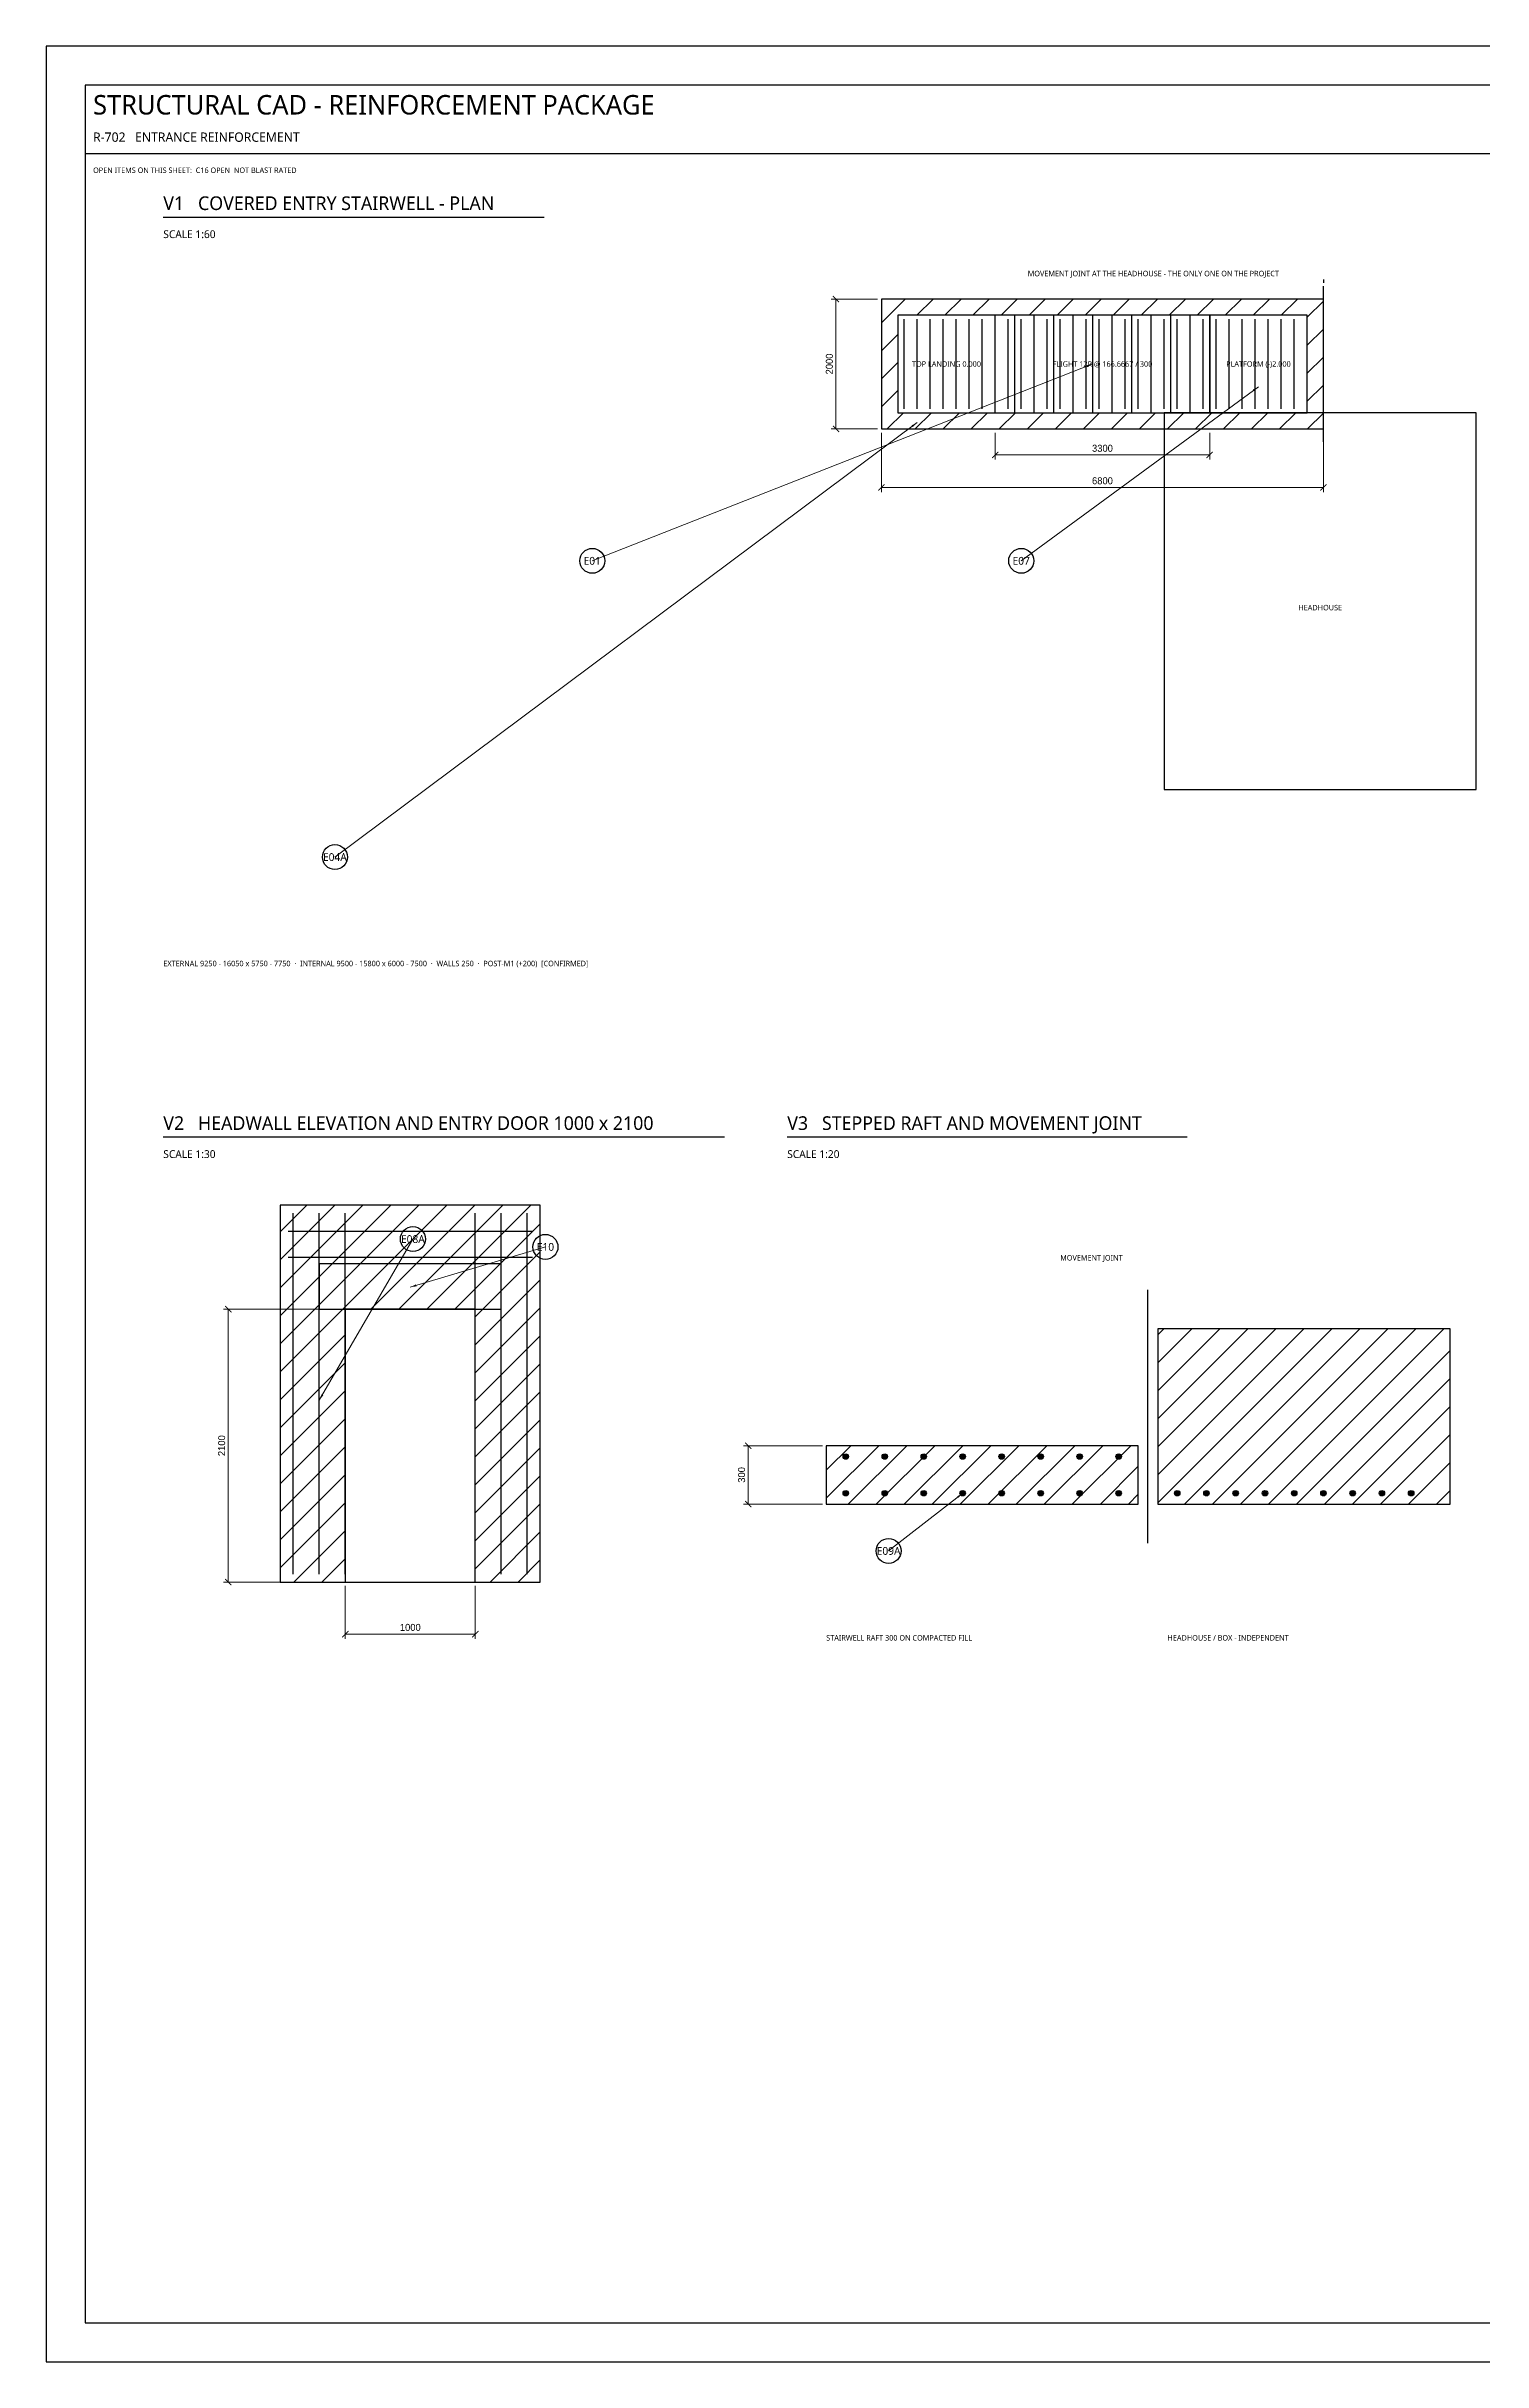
# Model space of a CAD drawing. Header units: millimetres. Extents: x 0 to 841, y 0 to 594.
# Drawn here: x 0 to 368, y 0 to 594 of the extents above; entities that cross this region are included whole.
import ezdxf
from ezdxf.enums import TextEntityAlignment as Align

# ---------------------------------------------------------------- set-up
doc = ezdxf.new("R2010")
doc.units = ezdxf.units.MM
for name, color, linetype in [('S-BLAST', 1, 'Continuous'), ('S-CALLOUT', 2, 'Continuous'), ('S-CONCRETE', 7, 'Continuous'), ('S-CONCRETE-THIN', 7, 'Continuous'), ('S-DIM', 4, 'Continuous'), ('S-HATCH', 8, 'Continuous'), ('S-HIDDEN', 8, 'Continuous'), ('S-REBAR-MAIN', 1, 'Continuous'), ('S-REBAR-SEC', 4, 'Continuous'), ('S-REFERENCE', 8, 'Continuous'), ('S-TEXT', 7, 'Continuous'), ('S-TITLE', 7, 'Continuous')]:
    doc.layers.add(name, color=color, linetype=linetype)
doc.styles.add('OpenSans', font='OpenSans-Regular.ttf')
doc.dimstyles.new('SC-DIM', dxfattribs={"dimtxt": 1.8, "dimasz": 1.6, "dimexe": 1.2, "dimexo": 1, "dimgap": 0.8, "dimtad": 1, "dimdec": 0, "dimblk": 'ARCHTICK', "dimcen": 2.5, "dimclrd": 4, "dimclre": 4, "dimclrt": 4, "dimazin": 3, "dimtfac": 1, "dimtmove": 0, "dimatfit": 3, "dimlwd": 13, "dimlwe": 13})

# ---------------------------------------------------------------- blocks, each defined once
blk = doc.blocks.new('_ARCHTICK')
at = {"color": 0, "linetype": 'BYBLOCK', "const_width": 0.15}
blk.add_lwpolyline([(-0.5, -0.5), (0.5, 0.5)], dxfattribs=at)
blk = doc.blocks.new('BARMARK')
at = {"layer": 'S-CALLOUT'}
blk.add_circle((0, 0), 3.2, dxfattribs=at)

msp = doc.modelspace()

# ---------------------------------------------------------------- hatches: boundary and pattern name
at = {"layer": 'S-HATCH'}
h = msp.add_hatch(dxfattribs=at)
h.set_pattern_fill('ANSI31', scale=1.6)
h.paths.add_polyline_path([(214.167, 495.833), (327.5, 495.833), (327.5, 529.167), (214.167, 529.167)])
h.paths.add_polyline_path([(218.333, 500), (323.333, 500), (323.333, 525), (218.333, 525)], flags=16)
h = msp.add_hatch(dxfattribs=at)
h.set_pattern_fill('ANSI31', scale=1.6)
h.paths.add_polyline_path([(60, 200), (126.667, 200), (126.667, 296.667), (60, 296.667)])
h.paths.add_polyline_path([(76.667, 200), (110, 200), (110, 270), (76.667, 270)], flags=16)
h = msp.add_hatch(dxfattribs=at)
h.set_pattern_fill('ANSI31', scale=1.6)
h.paths.add_polyline_path([(285, 220), (360, 220), (360, 265), (285, 265)])
h = msp.add_hatch(dxfattribs=at)
h.set_pattern_fill('ANSI31', scale=1.6)
h.paths.add_polyline_path([(200, 220), (280, 220), (280, 235), (200, 235)])
at = {"layer": 'S-REBAR-MAIN'}
for points in [[(205.7, 232.2), (205.647, 232.468), (205.495, 232.695), (205.268, 232.847), (205, 232.9), (204.732, 232.847), (204.505, 232.695), (204.353, 232.468), (204.3, 232.2), (204.353, 231.932), (204.505, 231.705), (204.732, 231.553), (205, 231.5), (205.268, 231.553), (205.495, 231.705), (205.647, 231.932)], [(215.7, 232.2), (215.647, 232.468), (215.495, 232.695), (215.268, 232.847), (215, 232.9), (214.732, 232.847), (214.505, 232.695), (214.353, 232.468), (214.3, 232.2), (214.353, 231.932), (214.505, 231.705), (214.732, 231.553), (215, 231.5), (215.268, 231.553), (215.495, 231.705), (215.647, 231.932)], [(225.7, 232.2), (225.647, 232.468), (225.495, 232.695), (225.268, 232.847), (225, 232.9), (224.732, 232.847), (224.505, 232.695), (224.353, 232.468), (224.3, 232.2), (224.353, 231.932), (224.505, 231.705), (224.732, 231.553), (225, 231.5), (225.268, 231.553), (225.495, 231.705), (225.647, 231.932)], [(235.7, 232.2), (235.647, 232.468), (235.495, 232.695), (235.268, 232.847), (235, 232.9), (234.732, 232.847), (234.505, 232.695), (234.353, 232.468), (234.3, 232.2), (234.353, 231.932), (234.505, 231.705), (234.732, 231.553), (235, 231.5), (235.268, 231.553), (235.495, 231.705), (235.647, 231.932)], [(245.7, 232.2), (245.647, 232.468), (245.495, 232.695), (245.268, 232.847), (245, 232.9), (244.732, 232.847), (244.505, 232.695), (244.353, 232.468), (244.3, 232.2), (244.353, 231.932), (244.505, 231.705), (244.732, 231.553), (245, 231.5), (245.268, 231.553), (245.495, 231.705), (245.647, 231.932)], [(255.7, 232.2), (255.647, 232.468), (255.495, 232.695), (255.268, 232.847), (255, 232.9), (254.732, 232.847), (254.505, 232.695), (254.353, 232.468), (254.3, 232.2), (254.353, 231.932), (254.505, 231.705), (254.732, 231.553), (255, 231.5), (255.268, 231.553), (255.495, 231.705), (255.647, 231.932)], [(265.7, 232.2), (265.647, 232.468), (265.495, 232.695), (265.268, 232.847), (265, 232.9), (264.732, 232.847), (264.505, 232.695), (264.353, 232.468), (264.3, 232.2), (264.353, 231.932), (264.505, 231.705), (264.732, 231.553), (265, 231.5), (265.268, 231.553), (265.495, 231.705), (265.647, 231.932)], [(275.7, 232.2), (275.647, 232.468), (275.495, 232.695), (275.268, 232.847), (275, 232.9), (274.732, 232.847), (274.505, 232.695), (274.353, 232.468), (274.3, 232.2), (274.353, 231.932), (274.505, 231.705), (274.732, 231.553), (275, 231.5), (275.268, 231.553), (275.495, 231.705), (275.647, 231.932)], [(205.7, 222.8), (205.647, 223.068), (205.495, 223.295), (205.268, 223.447), (205, 223.5), (204.732, 223.447), (204.505, 223.295), (204.353, 223.068), (204.3, 222.8), (204.353, 222.532), (204.505, 222.305), (204.732, 222.153), (205, 222.1), (205.268, 222.153), (205.495, 222.305), (205.647, 222.532)], [(215.7, 222.8), (215.647, 223.068), (215.495, 223.295), (215.268, 223.447), (215, 223.5), (214.732, 223.447), (214.505, 223.295), (214.353, 223.068), (214.3, 222.8), (214.353, 222.532), (214.505, 222.305), (214.732, 222.153), (215, 222.1), (215.268, 222.153), (215.495, 222.305), (215.647, 222.532)], [(225.7, 222.8), (225.647, 223.068), (225.495, 223.295), (225.268, 223.447), (225, 223.5), (224.732, 223.447), (224.505, 223.295), (224.353, 223.068), (224.3, 222.8), (224.353, 222.532), (224.505, 222.305), (224.732, 222.153), (225, 222.1), (225.268, 222.153), (225.495, 222.305), (225.647, 222.532)], [(235.7, 222.8), (235.647, 223.068), (235.495, 223.295), (235.268, 223.447), (235, 223.5), (234.732, 223.447), (234.505, 223.295), (234.353, 223.068), (234.3, 222.8), (234.353, 222.532), (234.505, 222.305), (234.732, 222.153), (235, 222.1), (235.268, 222.153), (235.495, 222.305), (235.647, 222.532)], [(245.7, 222.8), (245.647, 223.068), (245.495, 223.295), (245.268, 223.447), (245, 223.5), (244.732, 223.447), (244.505, 223.295), (244.353, 223.068), (244.3, 222.8), (244.353, 222.532), (244.505, 222.305), (244.732, 222.153), (245, 222.1), (245.268, 222.153), (245.495, 222.305), (245.647, 222.532)], [(255.7, 222.8), (255.647, 223.068), (255.495, 223.295), (255.268, 223.447), (255, 223.5), (254.732, 223.447), (254.505, 223.295), (254.353, 223.068), (254.3, 222.8), (254.353, 222.532), (254.505, 222.305), (254.732, 222.153), (255, 222.1), (255.268, 222.153), (255.495, 222.305), (255.647, 222.532)], [(265.7, 222.8), (265.647, 223.068), (265.495, 223.295), (265.268, 223.447), (265, 223.5), (264.732, 223.447), (264.505, 223.295), (264.353, 223.068), (264.3, 222.8), (264.353, 222.532), (264.505, 222.305), (264.732, 222.153), (265, 222.1), (265.268, 222.153), (265.495, 222.305), (265.647, 222.532)], [(275.7, 222.8), (275.647, 223.068), (275.495, 223.295), (275.268, 223.447), (275, 223.5), (274.732, 223.447), (274.505, 223.295), (274.353, 223.068), (274.3, 222.8), (274.353, 222.532), (274.505, 222.305), (274.732, 222.153), (275, 222.1), (275.268, 222.153), (275.495, 222.305), (275.647, 222.532)], [(290.7, 222.8), (290.647, 223.068), (290.495, 223.295), (290.268, 223.447), (290, 223.5), (289.732, 223.447), (289.505, 223.295), (289.353, 223.068), (289.3, 222.8), (289.353, 222.532), (289.505, 222.305), (289.732, 222.153), (290, 222.1), (290.268, 222.153), (290.495, 222.305), (290.647, 222.532)], [(298.2, 222.8), (298.147, 223.068), (297.995, 223.295), (297.768, 223.447), (297.5, 223.5), (297.232, 223.447), (297.005, 223.295), (296.853, 223.068), (296.8, 222.8), (296.853, 222.532), (297.005, 222.305), (297.232, 222.153), (297.5, 222.1), (297.768, 222.153), (297.995, 222.305), (298.147, 222.532)], [(305.7, 222.8), (305.647, 223.068), (305.495, 223.295), (305.268, 223.447), (305, 223.5), (304.732, 223.447), (304.505, 223.295), (304.353, 223.068), (304.3, 222.8), (304.353, 222.532), (304.505, 222.305), (304.732, 222.153), (305, 222.1), (305.268, 222.153), (305.495, 222.305), (305.647, 222.532)], [(313.2, 222.8), (313.147, 223.068), (312.995, 223.295), (312.768, 223.447), (312.5, 223.5), (312.232, 223.447), (312.005, 223.295), (311.853, 223.068), (311.8, 222.8), (311.853, 222.532), (312.005, 222.305), (312.232, 222.153), (312.5, 222.1), (312.768, 222.153), (312.995, 222.305), (313.147, 222.532)], [(320.7, 222.8), (320.647, 223.068), (320.495, 223.295), (320.268, 223.447), (320, 223.5), (319.732, 223.447), (319.505, 223.295), (319.353, 223.068), (319.3, 222.8), (319.353, 222.532), (319.505, 222.305), (319.732, 222.153), (320, 222.1), (320.268, 222.153), (320.495, 222.305), (320.647, 222.532)], [(328.2, 222.8), (328.147, 223.068), (327.995, 223.295), (327.768, 223.447), (327.5, 223.5), (327.232, 223.447), (327.005, 223.295), (326.853, 223.068), (326.8, 222.8), (326.853, 222.532), (327.005, 222.305), (327.232, 222.153), (327.5, 222.1), (327.768, 222.153), (327.995, 222.305), (328.147, 222.532)], [(335.7, 222.8), (335.647, 223.068), (335.495, 223.295), (335.268, 223.447), (335, 223.5), (334.732, 223.447), (334.505, 223.295), (334.353, 223.068), (334.3, 222.8), (334.353, 222.532), (334.505, 222.305), (334.732, 222.153), (335, 222.1), (335.268, 222.153), (335.495, 222.305), (335.647, 222.532)], [(343.2, 222.8), (343.147, 223.068), (342.995, 223.295), (342.768, 223.447), (342.5, 223.5), (342.232, 223.447), (342.005, 223.295), (341.853, 223.068), (341.8, 222.8), (341.853, 222.532), (342.005, 222.305), (342.232, 222.153), (342.5, 222.1), (342.768, 222.153), (342.995, 222.305), (343.147, 222.532)], [(350.7, 222.8), (350.647, 223.068), (350.495, 223.295), (350.268, 223.447), (350, 223.5), (349.732, 223.447), (349.505, 223.295), (349.353, 223.068), (349.3, 222.8), (349.353, 222.532), (349.505, 222.305), (349.732, 222.153), (350, 222.1), (350.268, 222.153), (350.495, 222.305), (350.647, 222.532)]]:
    msp.add_hatch(color=1, dxfattribs=at).paths.add_polyline_path(points)

# ---------------------------------------------------------------- linework, layer by layer
at = {"layer": 'S-BLAST'}
for p, q in [((327.5, 534.167), (327.5, 533.333)), ((327.5, 492.5), (327.5, 532.5)), ((282.5, 210), (282.5, 275))]:
    msp.add_line(p, q, dxfattribs=at)
at = {"layer": 'S-CONCRETE'}
for points in [[(214.167, 495.833), (327.5, 495.833), (327.5, 529.167), (214.167, 529.167)], [(218.333, 500), (323.333, 500), (323.333, 525), (218.333, 525)], [(60, 200), (126.667, 200), (126.667, 296.667), (60, 296.667)], [(76.667, 200), (110, 200), (110, 270), (76.667, 270)], [(285, 220), (360, 220), (360, 265), (285, 265)], [(200, 220), (280, 220), (280, 235), (200, 235)]]:
    msp.add_lwpolyline(points, close=True, dxfattribs=at)
at = {"layer": 'S-CONCRETE-THIN'}
for p, q in [((243.333, 500), (243.333, 525)), ((248.333, 500), (248.333, 525)), ((253.333, 500), (253.333, 525)), ((258.333, 500), (258.333, 525)), ((263.333, 500), (263.333, 525)), ((268.333, 500), (268.333, 525)), ((273.333, 500), (273.333, 525)), ((278.333, 500), (278.333, 525)), ((283.333, 500), (283.333, 525)), ((288.333, 500), (288.333, 525)), ((293.333, 500), (293.333, 525)), ((298.333, 500), (298.333, 525))]:
    msp.add_line(p, q, dxfattribs=at)
for points in [[(218.333, 500), (243.333, 500), (243.333, 525), (218.333, 525)], [(298.333, 500), (323.333, 500), (323.333, 525), (298.333, 525)]]:
    msp.add_lwpolyline(points, close=True, dxfattribs=at)
at = {"layer": 'S-HIDDEN'}
for p, q in [((286.667, 495.833), (286.667, 493.833)), ((286.667, 492.433), (286.667, 490.433))]:
    msp.add_line(p, q, dxfattribs=at)
at = {"layer": 'S-REBAR-MAIN'}
for p, q in [((220, 501), (220, 524)), ((223.333, 501), (223.333, 524)), ((226.667, 501), (226.667, 524)), ((230, 501), (230, 524)), ((233.333, 501), (233.333, 524)), ((236.667, 501), (236.667, 524)), ((240, 501), (240, 524)), ((243.333, 501), (243.333, 524)), ((246.667, 501), (246.667, 524)), ((250, 501), (250, 524)), ((253.333, 501), (253.333, 524)), ((256.667, 501), (256.667, 524)), ((260, 501), (260, 524)), ((263.333, 501), (263.333, 524)), ((266.667, 501), (266.667, 524)), ((270, 501), (270, 524)), ((273.333, 501), (273.333, 524)), ((276.667, 501), (276.667, 524)), ((280, 501), (280, 524)), ((283.333, 501), (283.333, 524)), ((286.667, 501), (286.667, 524)), ((290, 501), (290, 524)), ((293.333, 501), (293.333, 524)), ((296.667, 501), (296.667, 524)), ((300, 501), (300, 524)), ((303.333, 501), (303.333, 524)), ((306.667, 501), (306.667, 524)), ((310, 501), (310, 524)), ((313.333, 501), (313.333, 524)), ((316.667, 501), (316.667, 524)), ((320, 501), (320, 524)), ((63.333, 202), (63.333, 294.667)), ((70, 202), (70, 294.667)), ((76.667, 202), (76.667, 294.667)), ((110, 202), (110, 294.667)), ((116.667, 202), (116.667, 294.667)), ((123.333, 202), (123.333, 294.667)), ((62, 290), (124.667, 290)), ((62, 283.333), (124.667, 283.333))]:
    msp.add_line(p, q, dxfattribs=at)
for centre in [(205, 232.2), (215, 232.2), (225, 232.2), (235, 232.2), (245, 232.2), (255, 232.2), (265, 232.2), (275, 232.2), (205, 222.8), (215, 222.8), (225, 222.8), (235, 222.8), (245, 222.8), (255, 222.8), (265, 222.8), (275, 222.8), (290, 222.8), (297.5, 222.8), (305, 222.8), (312.5, 222.8), (320, 222.8), (327.5, 222.8), (335, 222.8), (342.5, 222.8), (350, 222.8)]:
    msp.add_circle(centre, 0.7, dxfattribs=at)
at = {"layer": 'S-REBAR-SEC'}
msp.add_lwpolyline([(70, 270), (116.667, 270), (116.667, 281.667), (70, 281.667)], close=True, dxfattribs=at)
at = {"layer": 'S-REFERENCE'}
msp.add_lwpolyline([(286.667, 403.333), (366.667, 403.333), (366.667, 500), (286.667, 500)], close=True, dxfattribs=at)
at = {"layer": 'S-TITLE'}
for p, q in [((10, 566.5), (831, 566.5)), ((30, 550.2), (127.688, 550.2)), ((30, 314.2), (173.903, 314.2)), ((190, 314.2), (292.517, 314.2))]:
    msp.add_line(p, q, dxfattribs=at)
for points in [[(0, 0), (841, 0), (841, 594), (0, 594)], [(10, 10), (831, 10), (831, 584), (10, 584)]]:
    msp.add_lwpolyline(points, close=True, dxfattribs=at)

# ---------------------------------------------------------------- block references
at = {"layer": 'S-CALLOUT'}
for p in [(140, 462), (250, 462), (74, 386), (94, 288), (128, 286), (216, 208)]:
    msp.add_blockref('BARMARK', p, dxfattribs=at)

# ---------------------------------------------------------------- texts
at = {"layer": 'S-BLAST', "style": 'OpenSans'}
for s, p in [('OPEN ITEMS ON THIS SHEET:  C16 OPEN  NOT BLAST RATED', (12, 561.5)), ('MOVEMENT JOINT AT THE HEADHOUSE - THE ONLY ONE ON THE PROJECT', (251.667, 535)), ('MOVEMENT JOINT', (260, 282.5))]:
    msp.add_text(s, height=1.4, dxfattribs=at).set_placement(p)
at = {"layer": 'S-CALLOUT', "style": 'OpenSans'}
for s, p in [('E01', (140, 462)), ('E07', (250, 462)), ('E04A', (74, 386)), ('E08A', (94, 288)), ('E10', (128, 286)), ('E09A', (216, 208))]:
    msp.add_text(s, height=2, dxfattribs=at).set_placement(p, align=Align.MIDDLE_CENTER)
at = {"layer": 'S-REFERENCE', "style": 'OpenSans'}
msp.add_text('HEADHOUSE', height=1.4, dxfattribs=at).set_placement((326.667, 450), align=Align.MIDDLE_CENTER)
at = {"layer": 'S-TEXT', "style": 'OpenSans'}
for s, height, p in [('SCALE 1:60', 2, (30, 544.8)), ('EXTERNAL 9250 - 16050 x 5750 - 7750  ·  INTERNAL 9500 - 15800 x 6000 - 7500  ·  WALLS 250  ·  POST-M1 (+200)  [CONFIRMED]', 1.4, (30, 358)), ('SCALE 1:30', 2, (30, 308.8)), ('SCALE 1:20', 2, (190, 308.8)), ('STAIRWELL RAFT 300 ON COMPACTED FILL', 1.4, (200, 185)), ('HEADHOUSE / BOX - INDEPENDENT', 1.4, (287.5, 185))]:
    msp.add_text(s, height=height, dxfattribs=at).set_placement(p)
for s, p in [('TOP LANDING 0.000', (230.833, 512.5)), ('FLIGHT 12R @ 166.6667 / 300', (270.833, 512.5)), ('PLATFORM (-)2.000', (310.833, 512.5))]:
    msp.add_text(s, height=1.4, dxfattribs=at).set_placement(p, align=Align.MIDDLE_CENTER)
at = {"layer": 'S-TITLE', "style": 'OpenSans'}
for s, height, p in [('STRUCTURAL CAD - REINFORCEMENT PACKAGE', 5, (12, 576.5)), ('R-702   ENTRANCE REINFORCEMENT', 2.4, (12, 569.5)), ('V1   COVERED ENTRY STAIRWELL - PLAN', 3.5, (30, 552)), ('V2   HEADWALL ELEVATION AND ENTRY DOOR 1000 x 2100', 3.5, (30, 316)), ('V3   STEPPED RAFT AND MOVEMENT JOINT', 3.5, (190, 316))]:
    msp.add_text(s, height=height, dxfattribs=at).set_placement(p)

# ---------------------------------------------------------------- dimensions: what is measured, and where the dimension line sits
at = {"layer": 'S-DIM'}
for base, p1, p2, override in [((202.5, 495.833), (214.167, 495.833), (214.167, 529.167), {"dimlfac": 60}), ((46.667, 200), (76.667, 200), (76.667, 270), {"dimlfac": 30}), ((180, 220), (200, 220), (200, 235), {"dimlfac": 20})]:
    msp.add_linear_dim(base=base, p1=p1, p2=p2, angle=90, dimstyle='SC-DIM', override=override, dxfattribs=at).render()
for base, p1, p2, override in [((214.167, 480.833), (214.167, 495.833), (327.5, 495.833), {"dimlfac": 60}), ((243.333, 489.167), (243.333, 495.833), (298.333, 495.833), {"dimlfac": 60}), ((76.667, 186.667), (76.667, 200), (110, 200), {"dimlfac": 30})]:
    msp.add_linear_dim(base=base, p1=p1, p2=p2, dimstyle='SC-DIM', override=override, dxfattribs=at).render()

# ---------------------------------------------------------------- leaders
at = {"layer": 'S-CALLOUT'}
for points in [[(268.333, 512.5), (140, 462)], [(310.833, 506.667), (250, 462)], [(223.333, 497.5), (74, 386)], [(70, 246.667), (94, 288)], [(93.333, 275.667), (128, 286)], [(235, 222.8), (216, 208)]]:
    msp.add_leader(points, dimstyle='SC-DIM', dxfattribs=at)

doc.saveas('drawing.dxf')
